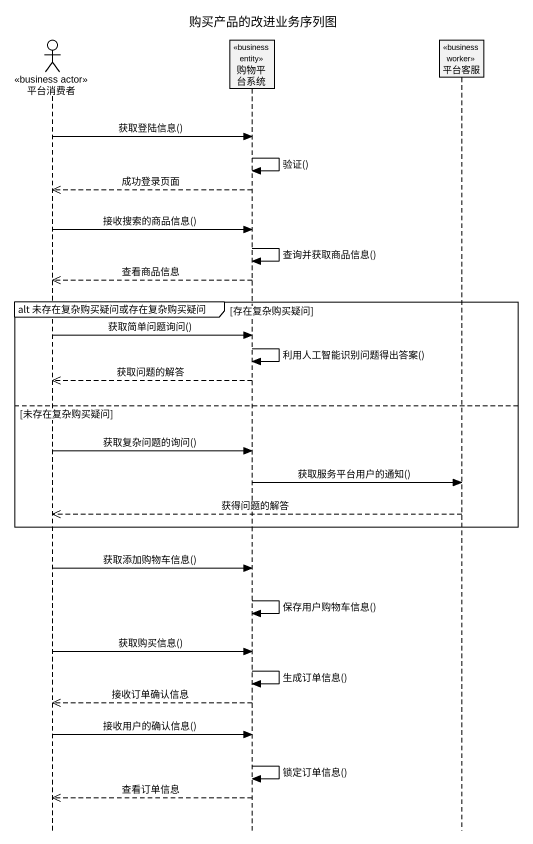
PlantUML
@startuml
title 购买产品的改进业务序列图
hide footbox
actor 平台消费者 <<business actor>>
participant 购物平台系统 <<business entity>>
participant 平台客服 <<business worker>>

平台消费者 -> 购物平台系统 : 获取登陆信息()
购物平台系统 -> 购物平台系统 : 验证()
购物平台系统 -->> 平台消费者 : 成功登录页面
平台消费者 -> 购物平台系统 : 接收搜索的商品信息()
购物平台系统 -> 购物平台系统 : 查询并获取商品信息()
购物平台系统 -->> 平台消费者 : 查看商品信息
group alt 未存在复杂购买疑问或存在复杂购买疑问 [存在复杂购买疑问]
  平台消费者 -> 购物平台系统 : 获取简单问题询问()
  购物平台系统 -> 购物平台系统 : 利用人工智能识别问题得出答案()
  购物平台系统 -->> 平台消费者 : 获取问题的解答
else 未存在复杂购买疑问
  平台消费者 -> 购物平台系统 : 获取复杂问题的询问()
  购物平台系统 -> 平台客服 : 获取服务平台用户的通知()
  平台客服 -->> 平台消费者 : 获得问题的解答
end
平台消费者 -> 购物平台系统 : 获取添加购物车信息()
购物平台系统 -> 购物平台系统 : 保存用户购物车信息()
平台消费者 -> 购物平台系统 : 获取购买信息()
购物平台系统 -> 购物平台系统 : 生成订单信息()
购物平台系统 -->> 平台消费者 : 接收订单确认信息
平台消费者 -> 购物平台系统 : 接收用户的确认信息()
购物平台系统 -> 购物平台系统 : 锁定订单信息()
购物平台系统 -->> 平台消费者 : 查看订单信息
@enduml
